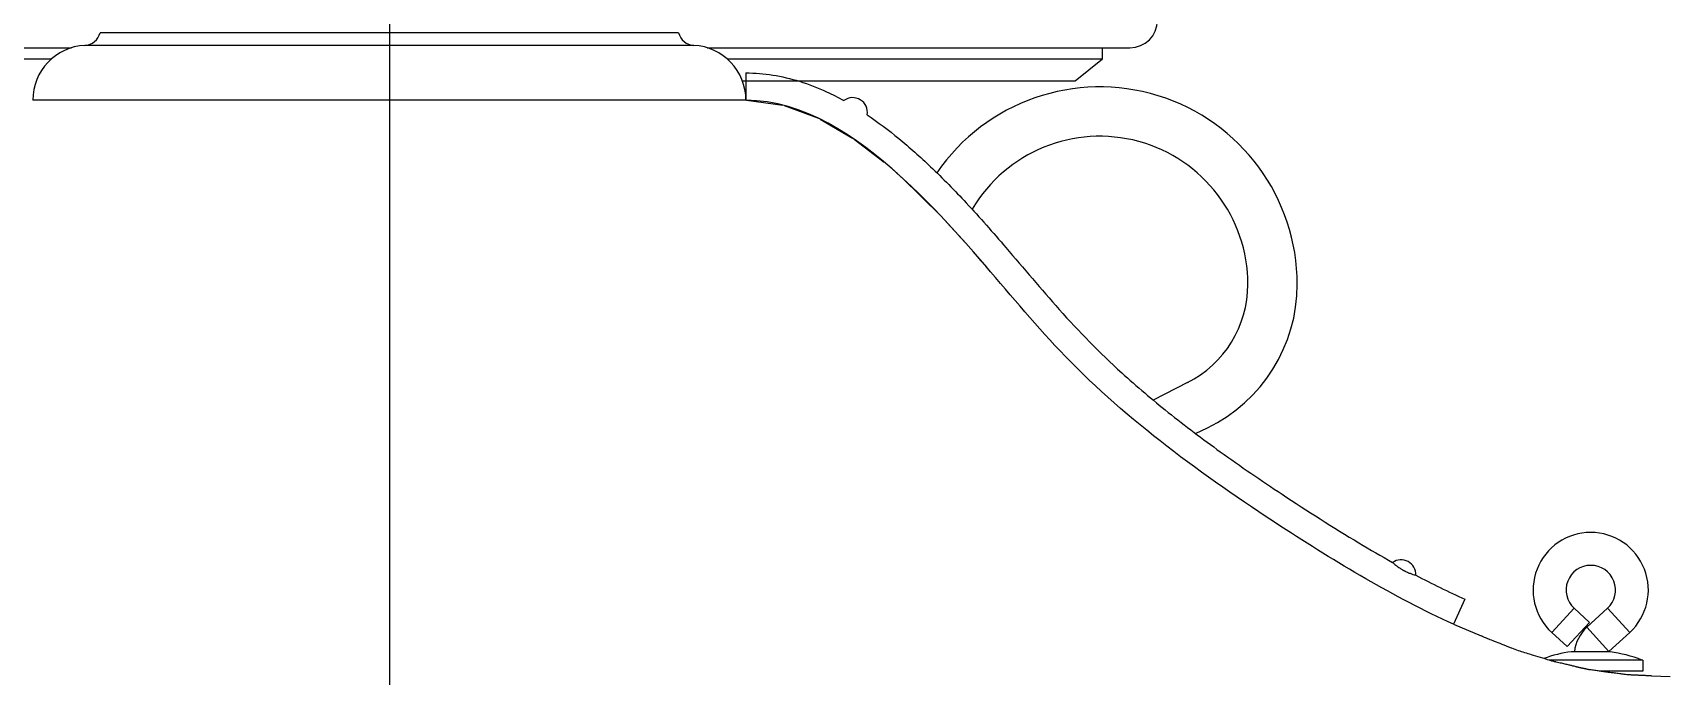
# Model space of a CAD drawing. Header units: millimetres. Extents: x 0 to 13338, y 0 to 11580.
# Drawn here: x 8112.3 to 8410.8, y 4610.2 to 4727.5 of the extents above; entities that cross this region are included whole.
import ezdxf

# ---------------------------------------------------------------- set-up
doc = ezdxf.new("R2010")
doc.units = ezdxf.units.MM
doc.linetypes.add('CENTER', pattern=[50.8, 31.75, -6.35, 6.35, -6.35])
doc.layers.add('axes', color=40, linetype='CENTER')
doc.layers.add('dwgmodels.com', color=250, linetype='Continuous')

# ---------------------------------------------------------------- blocks, each defined once
blk = doc.blocks.new('Public Light 9_side_dwgmodels.com')
at = {"color": 0}
for p, q in [((52.7, 4016.68), (-52.77, 4016.68)), ((52.7, 4016.68), (-52.77, 4016.68)), ((-135.03, 4013.94), (-57.98, 4013.94)), ((-135.03, 4013.94), (-57.98, 4013.94)), ((-130.03, 4011.94), (-61.58, 4011.94)), ((-130.03, 4011.94), (-61.58, 4011.94)), ((55.47, 4014.37), (-55.54, 4014.37)), ((55.47, 4014.37), (-55.54, 4014.37)), ((57.91, 4013.94), (134.97, 4013.94)), ((57.91, 4013.94), (134.97, 4013.94)), ((61.52, 4011.94), (129.97, 4011.94)), ((61.52, 4011.94), (129.97, 4011.94)), ((124.97, 4007.94), (129.97, 4011.94)), ((129.97, 4011.94), (129.97, 4013.94)), ((64.97, 4009.37), (64.97, 4004.37)), ((64.97, 4009.37), (64.97, 4004.37)), ((64.31, 4007.94), (124.97, 4007.94)), ((74.38, 4007.94), (124.97, 4007.94)), ((64.97, 4004.39), (-65.03, 4004.39)), ((64.97, 4004.39), (-65.03, 4004.39)), ((65.07, 4004.37), (71.69, 4003.5)), ((71.92, 4003.44), (78.21, 4001.09)), ((78.48, 4000.95), (84.39, 3997.5)), ((84.72, 3997.28), (90.17, 3993.13)), ((90.87, 3992.54), (92.64, 3991)), ((93.34, 3990.36), (100.57, 3983.24)), ((101.15, 3982.62), (105.03, 3978.35)), ((106.35, 3976.85), (108.85, 3973.96)), ((145.44, 3952.94), (139.23, 3949.74)), ((145.44, 3952.94), (139.23, 3949.74)), ((146.92, 3943.66), (149.1, 3944.72)), ((146.92, 3943.66), (149.1, 3944.72)), ((196.03, 3913.47), (193.97, 3908.92)), ((196.03, 3913.47), (193.97, 3908.92)), ((211.86, 3907.41), (215.92, 3911.83)), ((211.86, 3907.41), (215.92, 3911.83)), ((215.92, 3911.83), (218.72, 3909.26)), ((218.23, 3908.36), (222.01, 3911.83)), ((226.07, 3907.41), (222.01, 3911.83)), ((226.07, 3907.41), (222.01, 3911.83)), ((193.98, 3908.95), (198.97, 3906.8)), ((211.86, 3907.41), (214.67, 3904.84)), ((214.67, 3904.84), (218.72, 3909.26)), ((214.67, 3904.84), (218.72, 3909.26)), ((222.29, 3903.94), (218.23, 3908.36)), ((222.29, 3903.94), (218.23, 3908.36)), ((222.29, 3903.94), (226.07, 3907.41)), ((228.47, 3902.39), (211.35, 3902.39)), ((228.47, 3902.39), (211.35, 3902.39)), ((222.5, 3903.9), (215.43, 3903.9)), ((222.5, 3903.9), (215.43, 3903.9)), ((228.47, 3902.39), (228.47, 3900.39)), ((228.47, 3900.39), (220.5, 3900.39)), ((228.47, 3900.39), (220.5, 3900.39)), ((221.97, 3900.19), (221.97, 3900.39)), ((230.05, 3899.55), (229.05, 3899.55)), ((230.05, 3899.55), (229.05, 3899.55)), ((230.05, 3899.55), (233.47, 3899.39))]:
    blk.add_line(p, q, dxfattribs=at)
for centre, radius, start, end in [((134.97, 4018.94), 5, 270, 90), ((-55.69, 4017.37), 3, 272.8792, 346.732), ((55.62, 4017.37), 3, 193.268, 267.1208), ((-55.03, 4004.39), 10, 92.8792, 180), ((54.97, 4004.39), 10, 0, 87.1208), ((129.47, 3970.82), 36, 0, 145.5649), ((129.47, 3970.82), 36, 0, 145.5649), ((84.41, 4002.16), 2.7, 350.6683, 126.338), ((129.47, 3970.82), 27, 0, 149.499), ((129.47, 3970.82), 27, 0, 149.499), ((136.47, 3970.82), 20, 296.644, 0), ((136.47, 3970.82), 20, 296.644, 0), ((136.47, 3970.82), 29, 295.818, 0), ((136.47, 3970.82), 29, 295.818, 0), ((218.97, 3915.15), 10.5, 312.5562, 227.4438), ((184.4, 3917.97), 2.7, 357.6609, 125.1915), ((218.97, 3915.15), 4.5, 312.5562, 227.4438), ((222.97, 3903.21), 7, 132.5562, 174.2945), ((218.96, 3878.55), 25.6, 97.9283, 109.5361), ((222.97, 3903.21), 1, 132.5562, 135.9007), ((218.97, 3878.55), 25.6, 68.6258, 82.0717)]:
    blk.add_arc(centre, radius, start, end, dxfattribs=at)
for points, knots in [([(64.97, 4009.37), (66.61, 4009.37), (68.26, 4009.24), (71.52, 4008.72), (73.15, 4008.33), (76.42, 4007.31), (78.06, 4006.67), (80.72, 4005.44), (81.78, 4004.9), (82.81, 4004.34)], [0, 0, 0, 0, 4.928653, 4.928653, 9.92441, 9.92441, 15.191387, 15.191387, 18.725076, 18.725076, 18.725076, 18.725076]), ([(193.97, 3908.92), (183.09, 3913.84), (157.63, 3929.22), (122.54, 3954.7), (98.68, 3988.62), (75.44, 4004.37), (64.97, 4004.37)], [40.934473, 40.934473, 40.934473, 40.934473, 76.060047, 126.130199, 170.575365, 201.993771, 201.993771, 201.993771, 201.993771]), ([(193.97, 3908.92), (183.09, 3913.84), (157.63, 3929.22), (122.54, 3954.7), (98.68, 3988.62), (75.44, 4004.37), (64.97, 4004.37)], [40.934473, 40.934473, 40.934473, 40.934473, 76.060047, 126.130199, 170.575365, 201.993771, 201.993771, 201.993771, 201.993771]), ([(87.07, 4001.72), (89.06, 4000.39), (90.97, 3998.94), (94.82, 3995.78), (96.75, 3994.06), (100.87, 3990.15), (103.04, 3987.94), (107.61, 3983.02), (110, 3980.29), (115.59, 3973.78), (118.77, 3969.98), (125.68, 3962.24), (129.47, 3958.36), (136.22, 3952.23), (139.05, 3949.84), (145.05, 3945.04), (148.22, 3942.66), (155.14, 3937.68), (158.9, 3935.11), (167.31, 3929.56), (171.97, 3926.58), (178.74, 3922.52), (180.78, 3921.33), (182.85, 3920.18)], [0, 0, 0, 0, 7.1791, 7.1791, 14.943238, 14.943238, 24.221892, 24.221892, 35.097076, 35.097076, 49.960776, 49.960776, 66.197159, 66.197159, 77.313836, 77.313836, 89.223115, 89.223115, 102.882669, 102.882669, 119.46344, 119.46344, 126.554834, 126.554834, 126.554834, 126.554834]), ([(182.85, 3920.18), (182.85, 3920.18), (182.9, 3920.13), (183.09, 3919.96), (183.23, 3919.83), (183.57, 3919.56), (183.75, 3919.42), (184.12, 3919.17), (184.29, 3919.05), (184.54, 3918.91), (184.6, 3918.87), (184.71, 3918.81), (184.75, 3918.78), (184.83, 3918.74), (184.87, 3918.72), (184.96, 3918.67), (185.01, 3918.65), (185.16, 3918.57), (185.26, 3918.52), (185.49, 3918.42), (185.61, 3918.36), (185.94, 3918.23), (186.13, 3918.16), (186.49, 3918.03), (186.66, 3917.98), (186.94, 3917.9), (187.03, 3917.88), (187.09, 3917.86), (187.1, 3917.86), (187.1, 3917.86)], [0, 0, 0, 0, 1.043919, 1.043919, 2.037559, 2.037559, 2.88652, 2.88652, 3.534866, 3.534866, 3.762599, 3.762599, 3.905112, 3.905112, 4.035408, 4.035408, 4.203066, 4.203066, 4.544558, 4.544558, 4.984876, 4.984876, 5.71431, 5.71431, 6.55983, 6.55983, 7.506807, 7.506807, 7.875677, 7.875677, 7.875677, 7.875677]), ([(182.85, 3920.18), (182.85, 3920.18), (182.9, 3920.13), (183.09, 3919.96), (183.23, 3919.83), (183.57, 3919.56), (183.75, 3919.42), (184.12, 3919.17), (184.29, 3919.05), (184.54, 3918.91), (184.6, 3918.87), (184.71, 3918.81), (184.75, 3918.78), (184.83, 3918.74), (184.87, 3918.72), (184.96, 3918.67), (185.01, 3918.65), (185.16, 3918.57), (185.26, 3918.52), (185.49, 3918.42), (185.61, 3918.36), (185.94, 3918.23), (186.13, 3918.16), (186.49, 3918.03), (186.66, 3917.98), (186.94, 3917.9), (187.03, 3917.88), (187.09, 3917.86), (187.1, 3917.86), (187.1, 3917.86)], [0, 0, 0, 0, 1.043919, 1.043919, 2.037559, 2.037559, 2.88652, 2.88652, 3.534866, 3.534866, 3.762599, 3.762599, 3.905112, 3.905112, 4.035408, 4.035408, 4.203066, 4.203066, 4.544558, 4.544558, 4.984876, 4.984876, 5.71431, 5.71431, 6.55983, 6.55983, 7.506807, 7.506807, 7.875677, 7.875677, 7.875677, 7.875677]), ([(199.62, 3906.5), (199.41, 3906.59), (199.26, 3906.67), (199.03, 3906.77), (198.97, 3906.8), (198.97, 3906.8)], [5.098721, 5.098721, 5.098721, 5.098721, 7.240686, 7.240686, 9.654249, 9.654249, 9.654249, 9.654249]), ([(199.62, 3906.5), (199.41, 3906.59), (199.26, 3906.67), (199.03, 3906.77), (198.97, 3906.8), (198.97, 3906.8)], [5.098721, 5.098721, 5.098721, 5.098721, 7.240686, 7.240686, 9.654249, 9.654249, 9.654249, 9.654249]), ([(204.6, 3904.55), (204.57, 3904.56), (204.54, 3904.57), (203.9, 3904.82), (203.33, 3905.04), (202.31, 3905.44), (201.85, 3905.62), (201.07, 3905.92), (200.72, 3906.06), (200.1, 3906.31), (199.83, 3906.41), (199.62, 3906.5)], [4.642591, 4.642591, 4.642591, 4.642591, 4.773897, 4.773897, 7.160845, 7.160845, 9.547794, 9.547794, 11.798145, 11.798145, 14.014906, 14.014906, 14.014906, 14.014906]), ([(204.6, 3904.55), (204.57, 3904.56), (204.54, 3904.57), (203.9, 3904.82), (203.33, 3905.04), (202.31, 3905.44), (201.85, 3905.62), (201.07, 3905.92), (200.72, 3906.06), (200.1, 3906.31), (199.83, 3906.41), (199.62, 3906.5)], [4.642591, 4.642591, 4.642591, 4.642591, 4.773897, 4.773897, 7.160845, 7.160845, 9.547794, 9.547794, 11.798145, 11.798145, 14.014906, 14.014906, 14.014906, 14.014906]), ([(212.26, 3902.11), (212.02, 3902.18), (211.79, 3902.26), (210.38, 3902.68), (209.23, 3903.03), (207.32, 3903.61), (206.54, 3903.86), (205.8, 3904.09)], [3.439863, 3.439863, 3.439863, 3.439863, 4.173443, 4.173443, 7.801603, 7.801603, 10.544533, 10.544533, 10.544533, 10.544533]), ([(212.26, 3902.11), (212.02, 3902.18), (211.79, 3902.26), (210.38, 3902.68), (209.23, 3903.03), (207.32, 3903.61), (206.54, 3903.86), (205.8, 3904.09)], [3.439863, 3.439863, 3.439863, 3.439863, 4.173443, 4.173443, 7.801603, 7.801603, 10.544533, 10.544533, 10.544533, 10.544533]), ([(216.31, 3901.15), (216.27, 3901.16), (216.21, 3901.18), (216.02, 3901.24), (215.89, 3901.27), (215.57, 3901.35), (215.38, 3901.4), (214.97, 3901.5), (214.74, 3901.55), (214.22, 3901.67), (213.93, 3901.74), (213.33, 3901.87), (213.01, 3901.95), (212.62, 3902.03), (212.55, 3902.05), (212.48, 3902.07)], [13.40937, 13.40937, 13.40937, 13.40937, 14.32586, 14.32586, 15.287058, 15.287058, 16.248257, 16.248257, 17.222571, 17.222571, 18.196885, 18.196885, 19.171199, 19.171199, 19.391347, 19.391347, 19.391347, 19.391347]), ([(216.31, 3901.15), (216.27, 3901.16), (216.21, 3901.18), (216.02, 3901.24), (215.89, 3901.27), (215.57, 3901.35), (215.38, 3901.4), (214.97, 3901.5), (214.74, 3901.55), (214.22, 3901.67), (213.93, 3901.74), (213.33, 3901.87), (213.01, 3901.95), (212.62, 3902.03), (212.55, 3902.05), (212.48, 3902.07)], [13.40937, 13.40937, 13.40937, 13.40937, 14.32586, 14.32586, 15.287058, 15.287058, 16.248257, 16.248257, 17.222571, 17.222571, 18.196885, 18.196885, 19.171199, 19.171199, 19.391347, 19.391347, 19.391347, 19.391347])]:
    blk.add_open_spline(points, degree=3, knots=knots, dxfattribs=at)
for points in [[(87.07, 4001.72), (87.07, 4001.72), (87.07, 4001.72), (87.07, 4001.72)], [(87.07, 4001.72), (87.07, 4001.72), (87.07, 4001.72), (87.07, 4001.72)], [(187.1, 3917.86), (190.03, 3916.31), (193.01, 3914.84), (196.03, 3913.47)], [(205.8, 3904.09), (205.39, 3904.24), (204.99, 3904.4), (204.6, 3904.55)], [(205.8, 3904.09), (205.39, 3904.24), (204.99, 3904.4), (204.6, 3904.55)], [(212.48, 3902.07), (212.4, 3902.08), (212.33, 3902.1), (212.26, 3902.11)], [(212.48, 3902.07), (212.4, 3902.08), (212.33, 3902.1), (212.26, 3902.11)]]:
    blk.add_open_spline(points, degree=3, dxfattribs=at)
for points, weights in [([(218.66, 3900.64), (217.47, 3900.89), (216.31, 3901.15)], [1.00000003181, 1.00004220092, 1.00005552282]), ([(218.66, 3900.64), (217.47, 3900.89), (216.31, 3901.15)], [1.00000003181, 1.00004220092, 1.00005552282]), ([(225.53, 3899.71), (222.04, 3900.18), (218.66, 3900.64)], [1, 1.00011870683, 1.00000005149]), ([(225.53, 3899.71), (222.04, 3900.18), (218.66, 3900.64)], [1, 1.00011870683, 1.00000005149]), ([(229.05, 3899.55), (227.28, 3899.63), (225.53, 3899.71)], [1.01747607303, 1.02467852515, 1.03187052496]), ([(229.05, 3899.55), (227.28, 3899.63), (225.53, 3899.71)], [1.01747607303, 1.02467852515, 1.03187052496])]:
    blk.add_rational_spline(points, weights, degree=2, dxfattribs=at)
at = {"layer": 'axes', "ltscale": 0.1}
blk.add_line((0, 4989.03), (0, -116.87), dxfattribs=at)

msp = doc.modelspace()

# ---------------------------------------------------------------- linework, layer by layer
at = {"layer": 'dwgmodels.com', "ltscale": 0.1}
msp.add_line((8177.38, 5579.54), (8177.38, 473.65), dxfattribs=at)

# ---------------------------------------------------------------- block references
at = {"layer": 'dwgmodels.com'}
msp.add_blockref('Public Light 9_side_dwgmodels.com', (8177.38, 710.8), dxfattribs=at)

doc.saveas('drawing.dxf')
